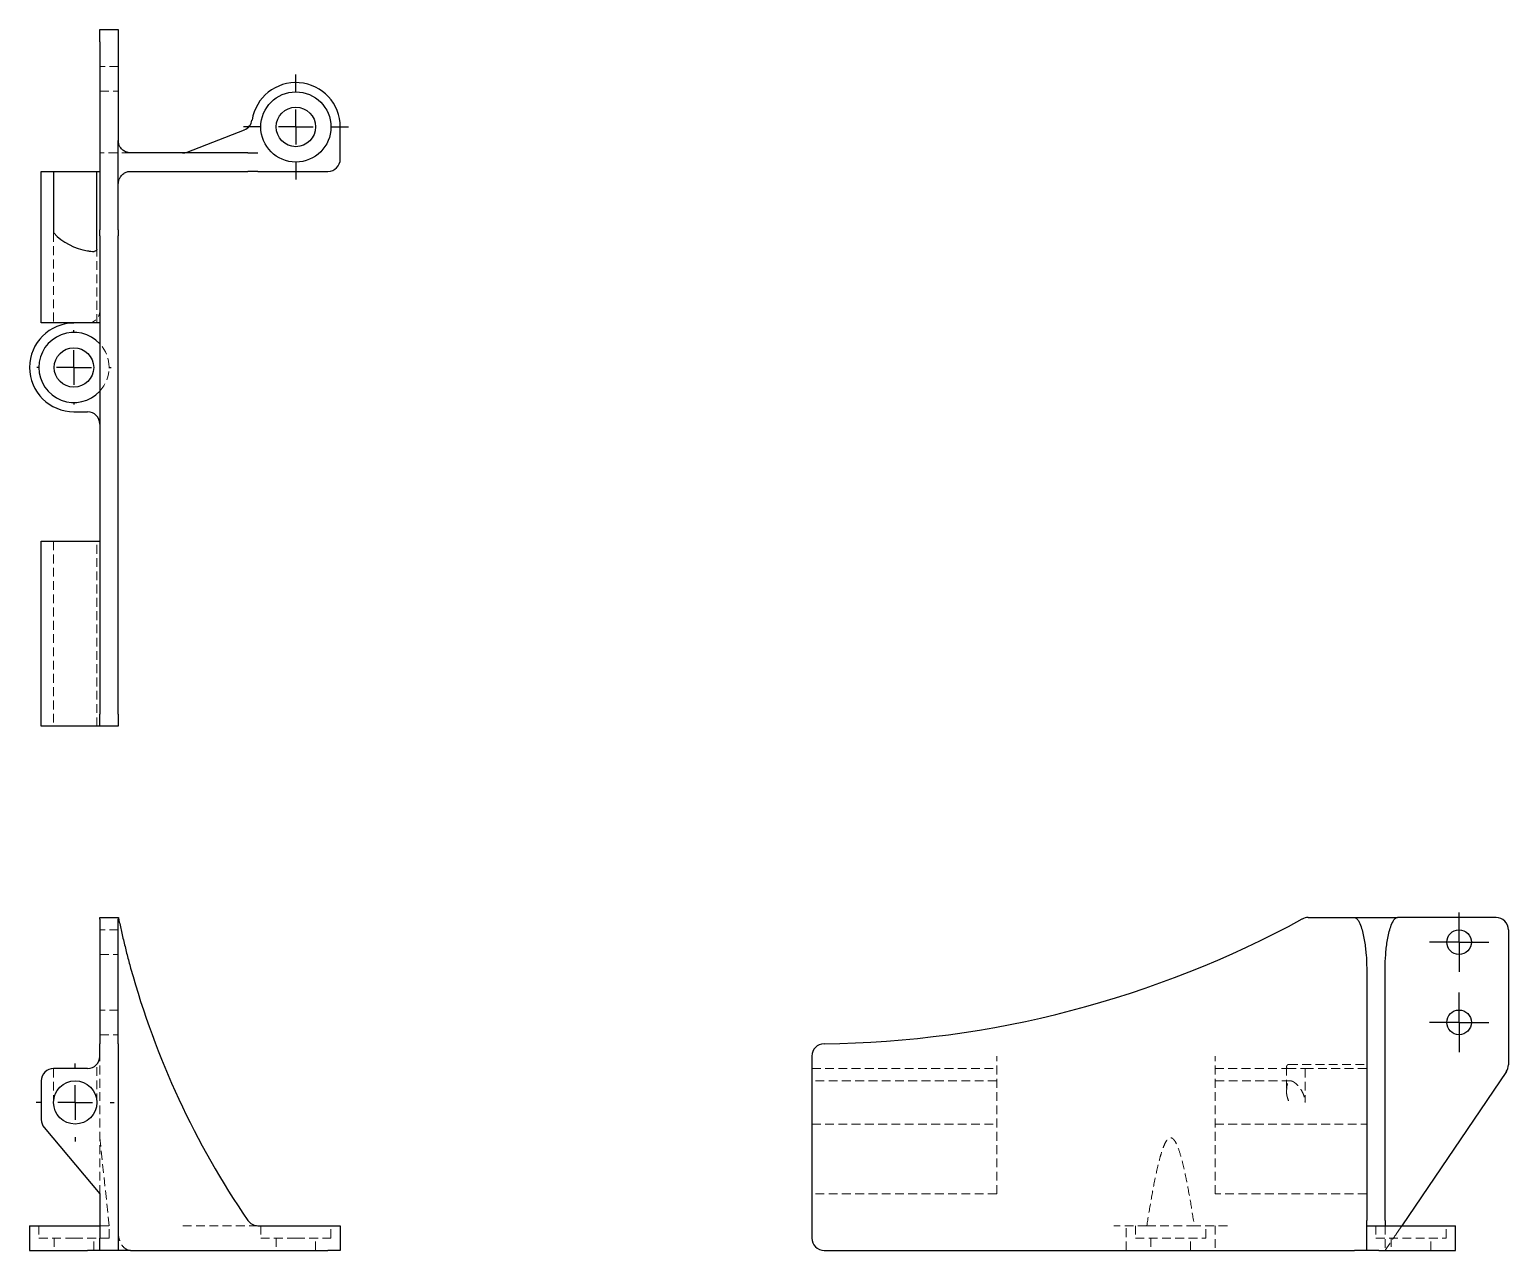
# Model space of a CAD drawing. Header units: millimetres. Extents: x 61 to 273, y 33 to 208.
import ezdxf

# ---------------------------------------------------------------- set-up
doc = ezdxf.new("R2010")
doc.units = ezdxf.units.MM
doc.linetypes.add('HIDDEN', pattern=[1.905, 1.27, -0.635])
doc.layers.add('10', color=7, linetype='Continuous')

# ---------------------------------------------------------------- blocks, each defined once
blk = doc.blocks.new('SW_CENTERMARKSYMBOL_0')
at = {"layer": '10', "color": 0}
for p, q in [((0, 5), (0, 5.6)), ((0, 0), (0, 2.5)), ((-5, 0), (-5.6, 0)), ((0, 0), (-2.5, 0)), ((0, 0), (0, -2.5)), ((0, 0), (2.5, 0)), ((5, 0), (5.6, 0)), ((0, -5), (0, -5.6))]:
    blk.add_line(p, q, dxfattribs=at)
blk = doc.blocks.new('SW_CENTERMARKSYMBOL_1')
at = {"layer": '10', "color": 0}
for p, q in [((0, 5), (0, 5.33)), ((0, 0), (0, 2.5)), ((-5, 0), (-5.33, 0)), ((0, 0), (-2.5, 0)), ((0, 0), (0, -2.5)), ((0, 0), (2.5, 0)), ((5, 0), (5.33, 0)), ((0, -5), (0, -5.33))]:
    blk.add_line(p, q, dxfattribs=at)
blk = doc.blocks.new('SW_CENTERMARKSYMBOL_2')
at = {"layer": '10', "color": 0}
for p, q in [((0, 5), (0, 7.54)), ((0, 0), (0, 2.5)), ((-5, 0), (-7.54, 0)), ((0, 0), (-2.5, 0)), ((0, 0), (0, -2.5)), ((0, 0), (2.5, 0)), ((5, 0), (7.54, 0)), ((0, -5), (0, -7.54))]:
    blk.add_line(p, q, dxfattribs=at)
blk = doc.blocks.new('SW_CENTERMARKSYMBOL_3')
at = {"layer": '10', "color": 0}
for p, q in [((0, 2.5), (0, 4.27)), ((0, 0), (0, 2.5)), ((-2.5, 0), (-4.27, 0)), ((0, 0), (-2.5, 0)), ((0, 0), (0, -2.5)), ((0, 0), (2.5, 0)), ((2.5, 0), (4.27, 0)), ((0, -2.5), (0, -4.27))]:
    blk.add_line(p, q, dxfattribs=at)
blk = doc.blocks.new('SW_CENTERMARKSYMBOL_4')
at = {"layer": '10', "color": 0}
for p, q in [((0, 2.5), (0, 4.27)), ((0, 0), (0, 2.5)), ((-2.5, 0), (-4.27, 0)), ((0, 0), (-2.5, 0)), ((0, 0), (0, -2.5)), ((0, 0), (2.5, 0)), ((2.5, 0), (4.27, 0)), ((0, -2.5), (0, -4.27))]:
    blk.add_line(p, q, dxfattribs=at)

msp = doc.modelspace()

# ---------------------------------------------------------------- linework, layer by layer
at = {"color": 7, "linetype": 'Continuous', "lineweight": 25}
for p, q in [((70.79, 208), (73.44, 208)), ((70.79, 206.23), (70.79, 208)), ((70.79, 206.23), (70.79, 179.25)), ((73.44, 208), (73.44, 206.23)), ((73.44, 206.23), (73.44, 192.07)), ((83.31, 190.42), (91.53, 193.62)), ((105.3, 189.42), (105.3, 194.02)), ((73.44, 185.88), (73.44, 192.07)), ((92.03, 190.3), (75.21, 190.3)), ((92.03, 190.3), (93.49, 190.3)), ((62.38, 165.88), (62.38, 187.65)), ((62.38, 187.65), (64.15, 187.65)), ((64.15, 187.65), (64.15, 178.8)), ((64.15, 187.65), (70.35, 187.65)), ((70.35, 176.5), (70.35, 187.65)), ((70.35, 187.65), (70.79, 187.65)), ((75.21, 187.65), (92.03, 187.65)), ((93.49, 187.65), (92.03, 187.65)), ((93.49, 187.65), (103.53, 187.65)), ((73.44, 179.25), (73.44, 185.88)), ((70.79, 178.4), (70.79, 179.25)), ((70.79, 178.4), (70.79, 109.75)), ((73.44, 179.25), (73.44, 178.4)), ((73.44, 109.75), (73.44, 178.4)), ((64.15, 165.88), (62.38, 165.88)), ((69.02, 165.88), (64.15, 165.88)), ((70.79, 165.88), (69.02, 165.88)), ((67.07, 153.13), (69.02, 153.13)), ((62.38, 108), (62.38, 134.55)), ((62.38, 134.55), (64.15, 134.55)), ((64.15, 134.55), (69.02, 134.55)), ((69.02, 134.55), (70.79, 134.55)), ((70.79, 108), (70.79, 109.75)), ((73.44, 109.75), (73.44, 108)), ((64.15, 108), (62.38, 108)), ((69.02, 108), (64.15, 108)), ((70.79, 108), (69.02, 108)), ((73.44, 108), (70.79, 108)), ((70.79, 80.54), (73.44, 80.54)), ((70.79, 80.32), (70.79, 80.54)), ((70.79, 80.32), (70.79, 62.41)), ((73.44, 80.54), (73.44, 80.32)), ((73.44, 62.41), (73.44, 80.32)), ((244.25, 80.54), (250.88, 80.54)), ((250.88, 80.54), (257.07, 80.54)), ((271.23, 80.54), (257.07, 80.54)), ((273, 78.77), (273, 59.4)), ((252.65, 73.29), (252.65, 37.06)), ((255.3, 37.06), (255.3, 73.29)), ((70.79, 60.64), (70.79, 62.41)), ((73.44, 62.41), (73.44, 60.64)), ((70.79, 60.64), (70.79, 60.63)), ((73.44, 60.64), (73.44, 34.52)), ((173, 60.64), (173, 34.52)), ((69.02, 58.86), (64.15, 58.86)), ((272.7, 58.41), (257.7, 36.29)), ((62.38, 57.09), (62.38, 51.54)), ((62.79, 50.4), (70.79, 40.87)), ((70.79, 40.87), (70.79, 34.52)), ((60.7, 36.29), (60.7, 32.75)), ((60.7, 36.29), (67.07, 36.29)), ((67.07, 36.29), (69.02, 36.29)), ((69.02, 36.29), (70.79, 36.29)), ((93.49, 36.29), (103.53, 36.29)), ((103.53, 36.29), (105.3, 36.29)), ((105.3, 36.29), (105.3, 32.75)), ((252.65, 36.29), (252.65, 37.06)), ((252.65, 32.75), (252.65, 36.29)), ((252.65, 36.29), (254.42, 36.29)), ((254.42, 36.29), (259.02, 36.29)), ((255.3, 37.06), (255.3, 36.29)), ((259.02, 36.29), (265.39, 36.29)), ((265.39, 32.75), (265.39, 36.29)), ((70.79, 32.75), (70.79, 34.52)), ((73.44, 34.52), (73.44, 32.75)), ((60.7, 32.75), (67.07, 32.75)), ((67.07, 32.75), (69.02, 32.75)), ((70.79, 32.75), (69.02, 32.75)), ((73.44, 32.75), (70.79, 32.75)), ((75.21, 32.75), (73.44, 32.75)), ((75.21, 32.75), (103.53, 32.75)), ((105.3, 32.75), (103.53, 32.75)), ((174.77, 32.75), (250.88, 32.75)), ((252.65, 32.75), (250.88, 32.75)), ((254.42, 32.75), (252.65, 32.75)), ((254.42, 32.75), (259.02, 32.75)), ((259.02, 32.75), (265.39, 32.75))]:
    msp.add_line(p, q, dxfattribs=at)
at = {"color": 7, "linetype": 'HIDDEN', "lineweight": 18}
for p, q in [((73.44, 202.69), (70.79, 202.69)), ((70.79, 199.15), (73.44, 199.15)), ((75.21, 190.3), (70.79, 190.3)), ((64.15, 178.8), (64.15, 165.88)), ((70.35, 165.88), (70.35, 176.5)), ((64.15, 134.55), (64.15, 108)), ((70.35, 108), (70.35, 134.55)), ((73.44, 78.77), (70.79, 78.77)), ((70.79, 75.23), (73.44, 75.23)), ((73.44, 67.26), (70.79, 67.26)), ((70.79, 63.72), (73.44, 63.72)), ((70.35, 53.99), (70.35, 59.45)), ((70.79, 40.87), (70.79, 60.63)), ((199.55, 40.87), (199.55, 60.63)), ((230.88, 40.87), (230.88, 60.63)), ((241.5, 59.45), (252.65, 59.45)), ((64.15, 58.86), (64.15, 53.99)), ((173, 58.86), (199.55, 58.86)), ((230.88, 58.86), (241.25, 58.86)), ((241.15, 59.15), (241.15, 55.42)), ((241.25, 58.86), (243.8, 58.86)), ((243.8, 58.86), (243.8, 53.99)), ((252.65, 58.86), (243.8, 58.86)), ((199.55, 57.09), (173, 57.09)), ((241.74, 57.09), (230.88, 57.09)), ((72.12, 36.29), (70.79, 48.92)), ((173, 50.89), (199.55, 50.89)), ((230.88, 50.89), (252.65, 50.89)), ((199.55, 40.87), (173, 40.87)), ((252.65, 40.87), (230.88, 40.87)), ((62.03, 36.29), (62.03, 34.52)), ((70.79, 36.29), (72.12, 36.29)), ((72.12, 34.52), (72.12, 36.29)), ((93.49, 36.29), (82.67, 36.29)), ((93.88, 36.29), (93.88, 34.52)), ((103.97, 34.52), (103.97, 36.29)), ((221.09, 36.29), (216.36, 36.29)), ((218.13, 32.75), (218.13, 36.29)), ((219.46, 36.29), (219.46, 34.52)), ((221.09, 36.29), (227.91, 36.29)), ((232.65, 36.29), (227.91, 36.29)), ((229.55, 34.52), (229.55, 36.29)), ((230.88, 36.29), (230.88, 32.75)), ((253.97, 36.29), (253.97, 34.52)), ((255.3, 36.29), (255.3, 32.75)), ((257.7, 36.29), (257.07, 35.36)), ((264.06, 34.52), (264.06, 36.29)), ((62.03, 34.52), (67.07, 34.52)), ((64.24, 34.52), (64.24, 32.75)), ((67.07, 34.52), (72.12, 34.52)), ((69.9, 32.75), (69.9, 34.52)), ((93.88, 34.52), (98.93, 34.52)), ((96.1, 34.52), (96.1, 32.75)), ((98.93, 34.52), (103.97, 34.52)), ((101.76, 32.75), (101.76, 34.52)), ((219.46, 34.52), (229.55, 34.52)), ((221.67, 34.52), (221.67, 32.75)), ((227.34, 32.75), (227.34, 34.52)), ((253.97, 34.52), (264.06, 34.52)), ((256.19, 34.52), (256.19, 32.75)), ((261.85, 32.75), (261.85, 34.52))]:
    msp.add_line(p, q, dxfattribs=at)
at = {"color": 7, "linetype": 'Continuous', "lineweight": 25}
for centre, radius in [((98.93, 194.02), 5.04), ((98.93, 194.02), 2.83), ((67.07, 159.5), 2.83), ((265.92, 77), 1.77), ((265.92, 65.49), 1.77), ((67.25, 53.99), 3.1)]:
    msp.add_circle(centre, radius, dxfattribs=at)
for centre, radius, start, end in [((98.93, 194.02), 6.37, 0, 171.1814), ((90.88, 195.27), 1.77, 291.2505, 351.1814), ((82.67, 192.07), 1.77, 270, 291.2505), ((103.53, 189.42), 1.77, 270, 0), ((70.35, 184.7), 8.55, 223.6028, 261.0732), ((67.07, 159.5), 6.37, 90, 270), ((67.07, 159.5), 5.04, 42.5369, 317.4631), ((69.02, 151.36), 1.77, 0, 90), ((173, 209.61), 147.21, 270.6807, 298.5706), ((244.25, 78.77), 1.77, 90, 118.5706), ((271.23, 78.77), 1.77, 0, 90), ((192.81, 105.85), 122.03, 195.4767, 214.315), ((174.77, 60.64), 1.77, 90.6807, 180), ((69.02, 60.63), 1.77, 270, 0), ((64.15, 57.09), 1.77, 90, 180), ((271.23, 59.4), 1.77, 325.8641, 0), ((64.15, 51.54), 1.77, 180, 220), ((93.49, 38.06), 1.77, 214.315, 270), ((174.77, 34.52), 1.77, 180, 270)]:
    msp.add_arc(centre, radius, start, end, dxfattribs=at)
at = {"color": 7, "linetype": 'HIDDEN', "lineweight": 18}
for centre, radius, start, end in [((69.02, 167.65), 1.77, 270, 0), ((67.07, 159.5), 5.04, 317.4631, 42.5369)]:
    msp.add_arc(centre, radius, start, end, dxfattribs=at)
at = {"color": 7, "linetype": 'Continuous', "lineweight": 25}
for points, knots in [([(75.21, 190.3), (75.04, 190.3), (74.87, 190.33), (74.54, 190.43), (74.38, 190.5), (74.14, 190.66), (74.07, 190.72), (73.92, 190.85), (73.85, 190.93), (73.71, 191.12), (73.64, 191.23), (73.55, 191.46), (73.52, 191.54), (73.48, 191.7), (73.47, 191.77), (73.45, 191.91), (73.44, 191.99), (73.44, 192.07)], [0, 0, 0, 0, 0.25, 0.25, 0.5, 0.5, 0.625, 0.625, 0.75, 0.75, 0.875, 0.875, 0.9375, 0.9375, 0.96875, 0.96875, 1, 1, 1, 1]), ([(73.44, 185.88), (73.44, 185.96), (73.45, 186.04), (73.47, 186.18), (73.48, 186.24), (73.52, 186.41), (73.55, 186.49), (73.65, 186.71), (73.71, 186.82), (73.85, 187.02), (73.92, 187.09), (74.07, 187.23), (74.15, 187.29), (74.38, 187.45), (74.53, 187.52), (74.87, 187.62), (75.04, 187.65), (75.21, 187.65)], [0, 0, 0, 0, 0.03125, 0.03125, 0.0625, 0.0625, 0.125, 0.125, 0.25, 0.25, 0.375, 0.375, 0.5, 0.5, 0.75, 0.75, 1, 1, 1, 1]), ([(69.02, 176.25), (69.19, 176.22), (69.35, 176.2), (69.68, 176.17), (69.83, 176.16), (69.98, 176.15)], [0, 0, 0, 0, 0.5, 0.5, 1, 1, 1, 1]), ([(70.35, 176.5), (70.35, 176.45), (70.33, 176.39), (70.29, 176.3), (70.26, 176.27), (70.16, 176.18), (70.07, 176.15), (69.98, 176.15)], [0, 0, 0, 0, 0.25, 0.25, 0.5, 0.5, 1, 1, 1, 1]), ([(73.44, 80.54), (73.44, 80.54), (73.45, 80.51), (73.47, 80.42), (73.48, 80.36), (73.52, 80.17), (73.55, 80.03), (73.65, 79.6), (73.71, 79.29), (73.85, 78.67), (73.92, 78.36), (74.07, 77.73), (74.15, 77.42), (74.38, 76.47), (74.53, 75.84), (74.87, 74.56), (75.04, 73.93), (75.21, 73.29)], [0, 0, 0, 0, 0.03125, 0.03125, 0.0625, 0.0625, 0.125, 0.125, 0.25, 0.25, 0.375, 0.375, 0.5, 0.5, 0.75, 0.75, 1, 1, 1, 1]), ([(250.88, 80.54), (250.96, 80.54), (251.04, 80.51), (251.18, 80.42), (251.24, 80.36), (251.41, 80.17), (251.49, 80.03), (251.71, 79.6), (251.82, 79.29), (252.02, 78.67), (252.09, 78.36), (252.23, 77.73), (252.29, 77.42), (252.45, 76.47), (252.52, 75.84), (252.62, 74.56), (252.65, 73.93), (252.65, 73.29)], [0, 0, 0, 0, 0.03125, 0.03125, 0.0625, 0.0625, 0.125, 0.125, 0.25, 0.25, 0.375, 0.375, 0.5, 0.5, 0.75, 0.75, 1, 1, 1, 1]), ([(255.3, 73.29), (255.3, 73.93), (255.33, 74.56), (255.43, 75.84), (255.5, 76.47), (255.66, 77.42), (255.72, 77.74), (255.85, 78.37), (255.93, 78.68), (256.12, 79.29), (256.23, 79.6), (256.46, 80.04), (256.54, 80.18), (256.7, 80.36), (256.77, 80.42), (256.91, 80.51), (256.99, 80.54), (257.07, 80.54)], [0, 0, 0, 0, 0.25, 0.25, 0.5, 0.5, 0.625, 0.625, 0.75, 0.75, 0.875, 0.875, 0.9375, 0.9375, 0.96875, 0.96875, 1, 1, 1, 1])]:
    msp.add_open_spline(points, degree=3, knots=knots, dxfattribs=at)
at = {"color": 7, "linetype": 'HIDDEN', "lineweight": 18}
for points, knots in [([(241.5, 59.45), (241.45, 59.45), (241.39, 59.44), (241.3, 59.39), (241.27, 59.36), (241.18, 59.27), (241.15, 59.2), (241.15, 59.14)], [0, 0, 0, 0, 0.25, 0.25, 0.5, 0.5, 1, 1, 1, 1]), ([(241.25, 58.86), (241.22, 58.86), (241.2, 58.88), (241.17, 58.97), (241.16, 59.05), (241.15, 59.14)], [0, 0, 0, 0, 0.5, 0.5, 1, 1, 1, 1]), ([(241.15, 55.46), (241.15, 55.62), (241.16, 55.77), (241.18, 56.05), (241.19, 56.19), (241.22, 56.43), (241.24, 56.53), (241.3, 56.72), (241.33, 56.8), (241.41, 56.93), (241.45, 56.98), (241.55, 57.06), (241.61, 57.08), (241.74, 57.09), (241.81, 57.08), (241.96, 57.04), (242.03, 57.01), (242.2, 56.92), (242.28, 56.86), (242.46, 56.72), (242.55, 56.64), (242.82, 56.38), (243, 56.16), (243.25, 55.78), (243.33, 55.65), (243.48, 55.36), (243.55, 55.21), (243.67, 54.88), (243.71, 54.71), (243.78, 54.36), (243.8, 54.17), (243.8, 53.99)], [0, 0, 0, 0, 0.0625, 0.0625, 0.125, 0.125, 0.1875, 0.1875, 0.25, 0.25, 0.3125, 0.3125, 0.375, 0.375, 0.4375, 0.4375, 0.5, 0.5, 0.5625, 0.5625, 0.625, 0.625, 0.75, 0.75, 0.8125, 0.8125, 0.875, 0.875, 0.9375, 0.9375, 1, 1, 1, 1]), ([(241.15, 55.46), (241.15, 55.34), (241.16, 55.22), (241.2, 54.98), (241.23, 54.85), (241.33, 54.48), (241.42, 54.24), (241.5, 53.99)], [0, 0, 0, 0, 0.25, 0.25, 0.5, 0.5, 1, 1, 1, 1]), ([(221.09, 36.29), (221.27, 37.39), (221.44, 38.49), (221.82, 40.69), (222.02, 41.78), (222.35, 43.42), (222.47, 43.96), (222.72, 45.05), (222.85, 45.59), (223.07, 46.4), (223.15, 46.67), (223.33, 47.2), (223.42, 47.46), (223.63, 47.97), (223.75, 48.23), (223.98, 48.58), (224.07, 48.69), (224.23, 48.83), (224.29, 48.87), (224.42, 48.92), (224.49, 48.93), (224.63, 48.9), (224.7, 48.88), (224.82, 48.8), (224.87, 48.75), (225.01, 48.6), (225.09, 48.49), (225.31, 48.13), (225.42, 47.87), (225.73, 47.1), (225.89, 46.58), (226.18, 45.51), (226.31, 44.98), (226.56, 43.9), (226.67, 43.36), (227, 41.73), (227.2, 40.65), (227.57, 38.47), (227.74, 37.38), (227.91, 36.29)], [0, 0, 0, 0, 0.125, 0.125, 0.25, 0.25, 0.3125, 0.3125, 0.375, 0.375, 0.40625, 0.40625, 0.4375, 0.4375, 0.46875, 0.46875, 0.484375, 0.484375, 0.492187, 0.492187, 0.5, 0.5, 0.507812, 0.507812, 0.515625, 0.515625, 0.53125, 0.53125, 0.5625, 0.5625, 0.625, 0.625, 0.6875, 0.6875, 0.75, 0.75, 0.875, 0.875, 1, 1, 1, 1]), ([(73.44, 35.36), (73.44, 35.05), (73.48, 34.72), (73.65, 34.08), (73.79, 33.77), (74.13, 33.26), (74.34, 33.06), (74.78, 32.81), (75, 32.75), (75.21, 32.75)], [0, 0, 0, 0, 0.25, 0.25, 0.5, 0.5, 0.75, 0.75, 1, 1, 1, 1]), ([(257.07, 35.36), (256.86, 35.05), (256.64, 34.72), (256.2, 34.08), (255.99, 33.77), (255.65, 33.26), (255.51, 33.06), (255.34, 32.81), (255.3, 32.75), (255.3, 32.75)], [0, 0, 0, 0, 0.25, 0.25, 0.5, 0.5, 0.75, 0.75, 1, 1, 1, 1])]:
    msp.add_open_spline(points, degree=3, knots=knots, dxfattribs=at)

# ---------------------------------------------------------------- block references
at = {"layer": '10'}
for name, p in [('SW_CENTERMARKSYMBOL_2', (98.93, 194.02)), ('SW_CENTERMARKSYMBOL_1', (67.07, 159.5)), ('SW_CENTERMARKSYMBOL_3', (265.92, 77)), ('SW_CENTERMARKSYMBOL_4', (265.92, 65.49)), ('SW_CENTERMARKSYMBOL_0', (67.25, 53.99))]:
    msp.add_blockref(name, p, dxfattribs=at)

doc.saveas('drawing.dxf')
